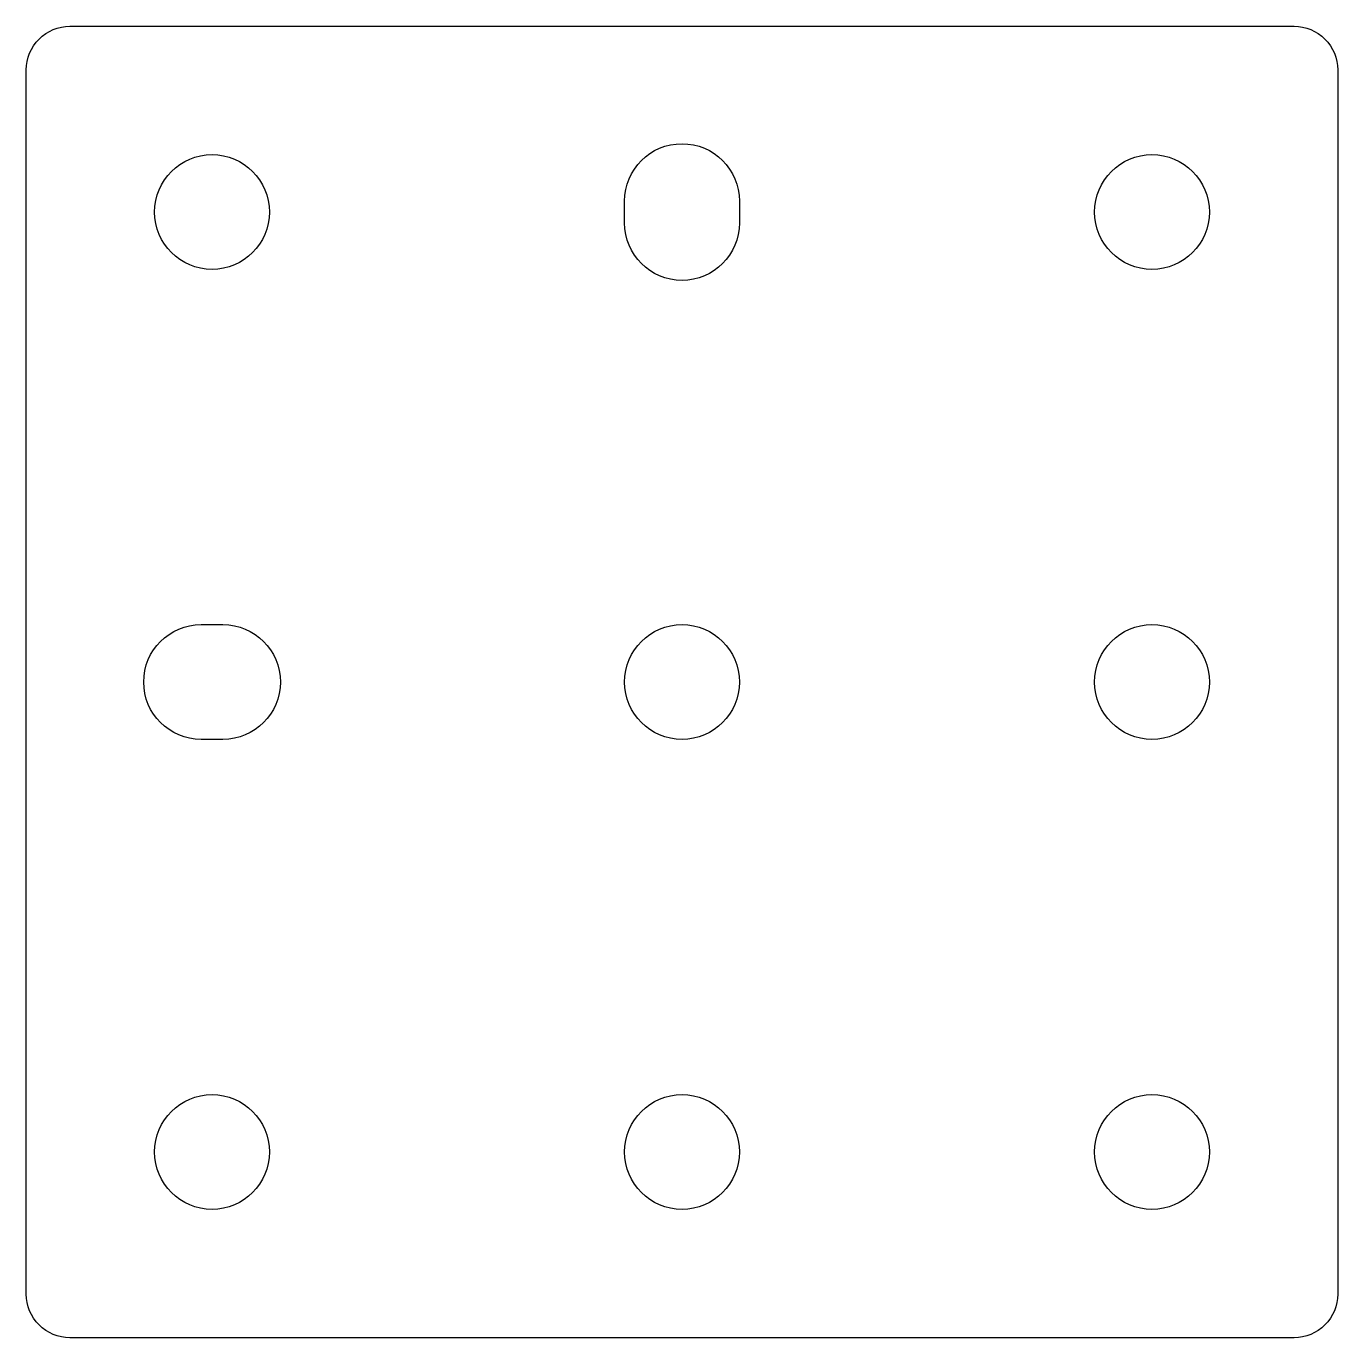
# Model space of a CAD drawing. Header units: millimetres. Extents: x -30 to 30, y -30 to 30.
import ezdxf

# ---------------------------------------------------------------- set-up
doc = ezdxf.new("R2010")
doc.units = ezdxf.units.MM
doc.layers.get('0').update_dxf_attribs({"linetype": 'CONTINUOUS'})

msp = doc.modelspace()

# ---------------------------------------------------------------- linework, layer by layer
for points in [[(-28, -30, -0.414214), (-30, -28), (-30, 28, -0.414214), (-28, 30), (28, 30, -0.414214), (30, 28), (30, -28, -0.414214), (28, -30)], [(-2.625, 22, -1), (2.625, 22), (2.625, 21, -1), (-2.625, 21)], [(-22, -2.625, -1), (-22, 2.625), (-21, 2.625, -1), (-21, -2.625)]]:
    msp.add_lwpolyline(points, format="xyb", close=True)
for centre in [(-21.5, 21.5), (21.5, 21.5), (0, 0), (21.5, 0), (-21.5, -21.5), (0, -21.5), (21.5, -21.5)]:
    msp.add_circle(centre, 2.625)

doc.saveas('drawing.dxf')
